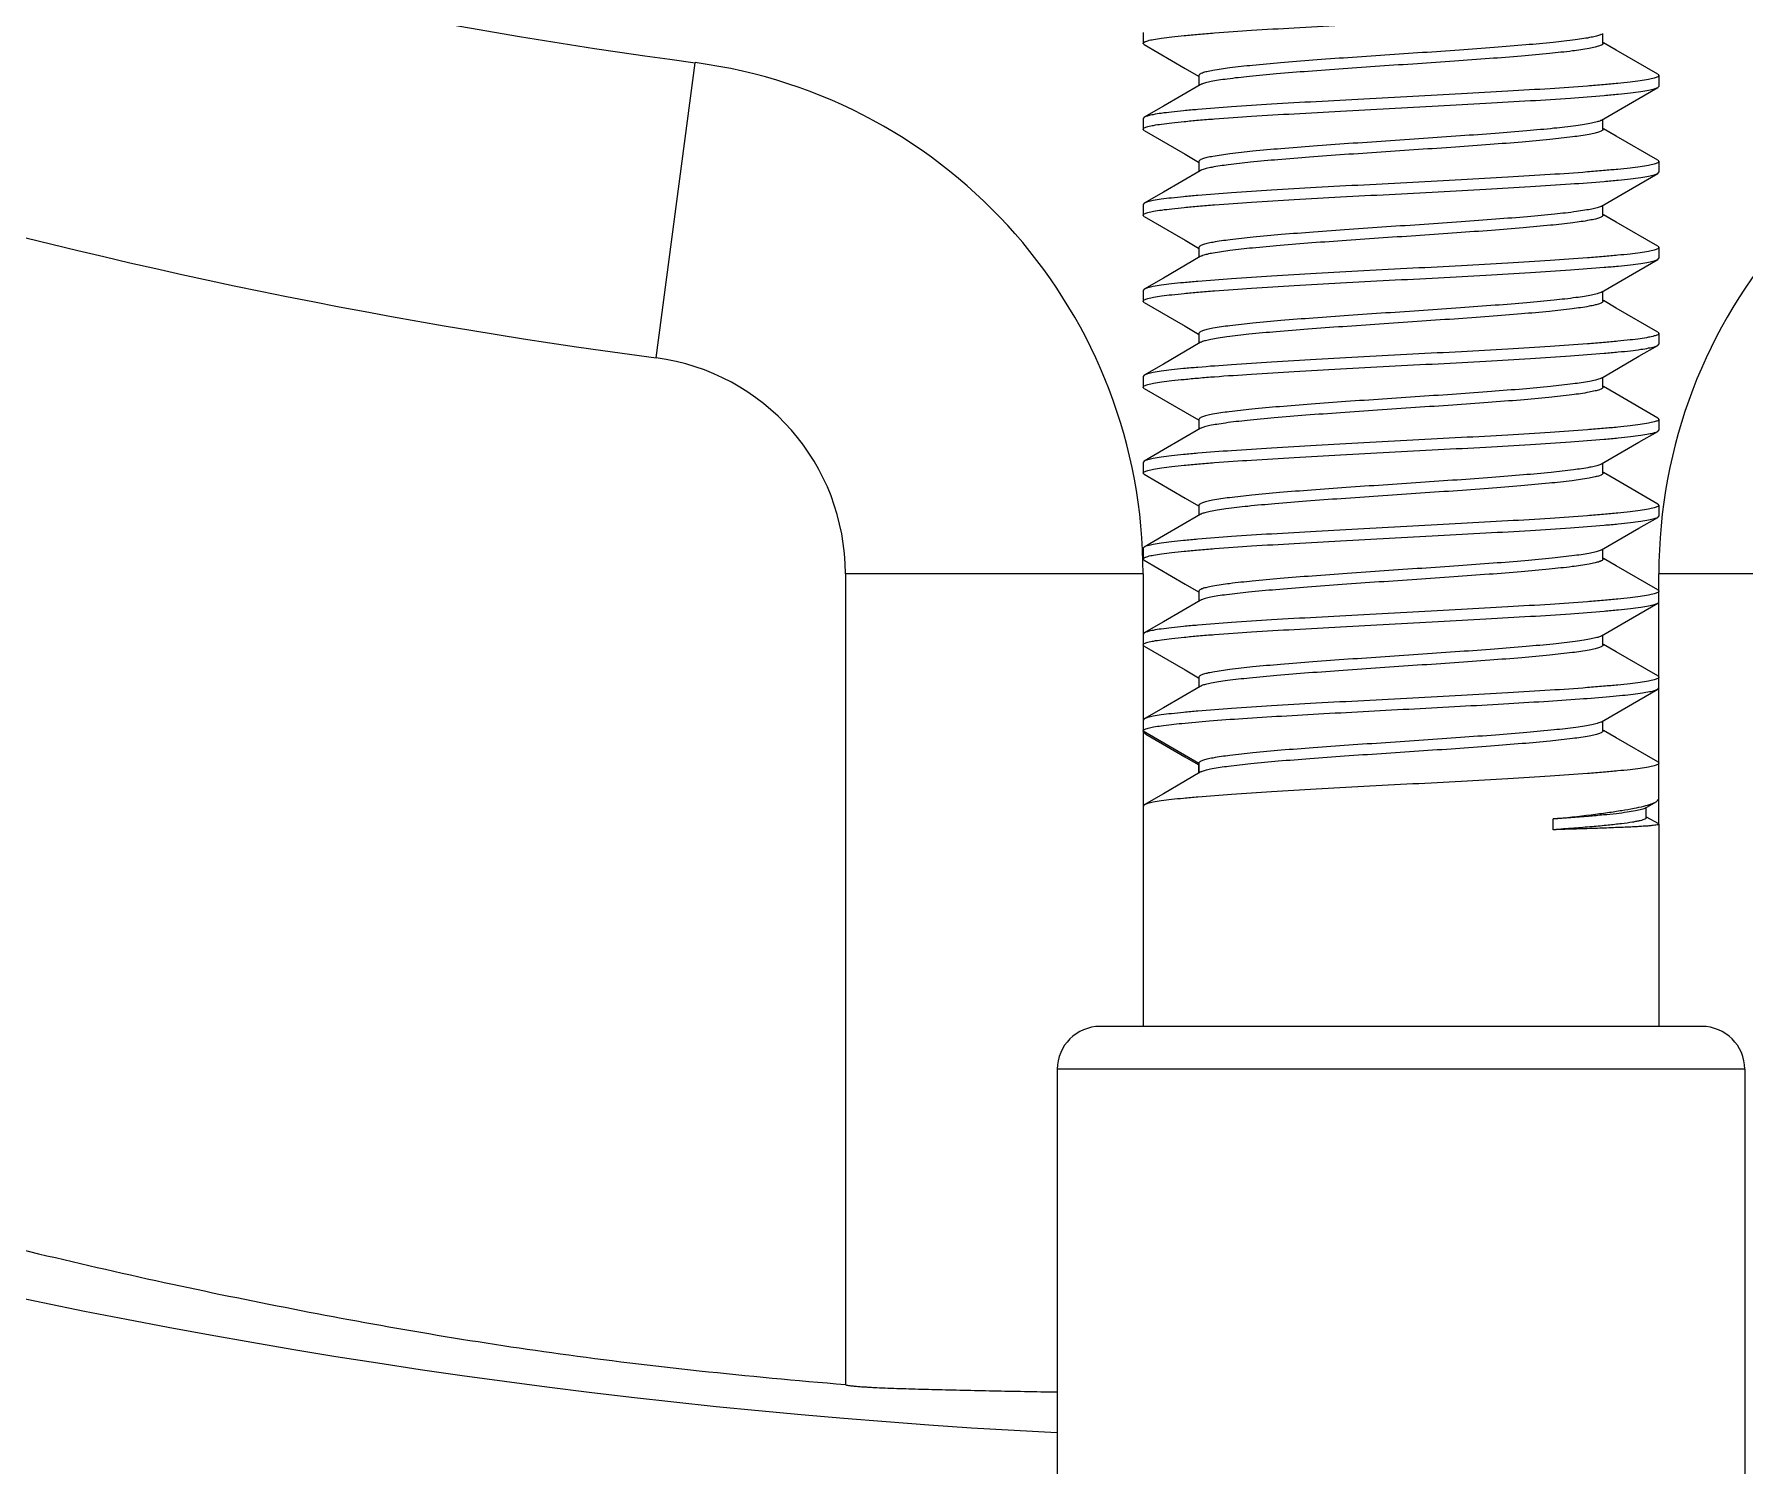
# Model space of a CAD drawing. Header units: millimetres. Extents: x 206 to 1899, y -454 to 296.
# Drawn here: x 633.944 to 635.188, y -392.961 to -391.92 of the extents above; entities that cross this region are included whole.
import ezdxf

# ---------------------------------------------------------------- set-up
doc = ezdxf.new("R2010")
doc.units = ezdxf.units.MM
doc.layers.add('细实线', color=7, linetype='Continuous', lineweight=15)

msp = doc.modelspace()

# ---------------------------------------------------------------- linework, layer by layer
at = {"layer": '细实线', "linetype": 'Continuous', "lineweight": 9}
for p, q in [((634.7508, -391.9189), (634.7508, -391.9267)), ((635.0852, -391.9267), (635.0852, -391.9195)), ((634.7516, -391.9276), (634.7508, -391.9267)), ((634.3966, -392.1554), (634.425, -391.9408)), ((634.7914, -391.9502), (634.7914, -391.9574)), ((635.125, -391.9492), (635.1258, -391.9502)), ((635.1258, -391.9502), (635.1258, -391.958)), ((635.125, -391.9589), (635.1258, -391.958)), ((634.7516, -391.9805), (634.7508, -391.9814)), ((634.7508, -391.9814), (634.7508, -391.9892)), ((634.7516, -391.9901), (634.7508, -391.9892)), ((635.0852, -391.9892), (635.0852, -391.982)), ((634.7914, -392.0127), (634.7914, -392.0199)), ((635.125, -392.0117), (635.1258, -392.0127)), ((635.1258, -392.0127), (635.1258, -392.0205)), ((635.125, -392.0214), (635.1258, -392.0205)), ((634.7516, -392.043), (634.7508, -392.0439)), ((634.7508, -392.0439), (634.7508, -392.0517)), ((634.7516, -392.0526), (634.7508, -392.0517)), ((635.0852, -392.0517), (635.0852, -392.0445)), ((634.7914, -392.0752), (634.7914, -392.0824)), ((635.125, -392.0742), (635.1258, -392.0752)), ((635.1258, -392.0752), (635.1258, -392.083)), ((635.125, -392.0839), (635.1258, -392.083)), ((634.7516, -392.1055), (634.7508, -392.1064)), ((634.7508, -392.1064), (634.7508, -392.1142)), ((634.7516, -392.1151), (634.7508, -392.1142)), ((635.0852, -392.1142), (635.0852, -392.107)), ((634.7914, -392.1377), (634.7914, -392.1449)), ((635.125, -392.1367), (635.1258, -392.1377)), ((635.1258, -392.1377), (635.1258, -392.1455)), ((635.125, -392.1464), (635.1258, -392.1455)), ((634.7516, -392.168), (634.7508, -392.1689)), ((634.7508, -392.1689), (634.7508, -392.1767)), ((634.7516, -392.1776), (634.7508, -392.1767)), ((635.0852, -392.1767), (635.0852, -392.1695)), ((634.7914, -392.2002), (634.7914, -392.2074)), ((635.125, -392.1992), (635.1258, -392.2002)), ((635.1258, -392.2002), (635.1258, -392.208)), ((634.7929, -392.2065), (634.7924, -392.2068)), ((635.125, -392.2089), (635.1258, -392.208)), ((634.7516, -392.2305), (634.7508, -392.2314)), ((634.7508, -392.2314), (634.7508, -392.2392)), ((634.7516, -392.2401), (634.7508, -392.2392)), ((635.0852, -392.2392), (635.0852, -392.232)), ((634.7914, -392.2627), (634.7914, -392.2699)), ((635.125, -392.2617), (635.1258, -392.2627)), ((635.1258, -392.2627), (635.1258, -392.2705)), ((635.125, -392.2714), (635.1258, -392.2705)), ((634.7516, -392.293), (634.7508, -392.2939)), ((634.7508, -392.2939), (634.7508, -392.3017)), ((634.7516, -392.3026), (634.7508, -392.3017)), ((635.0852, -392.3017), (635.0852, -392.2945)), ((634.7508, -392.3125), (634.5343, -392.3125)), ((634.5343, -392.3125), (634.5343, -392.902)), ((634.7508, -392.3125), (634.7508, -392.6416)), ((635.3423, -392.3125), (635.1258, -392.3125)), ((635.1258, -392.4944), (635.1258, -392.3125)), ((634.7914, -392.3252), (634.7914, -392.3324)), ((635.125, -392.3242), (635.1258, -392.3252)), ((635.125, -392.3339), (635.1258, -392.333)), ((634.7516, -392.3555), (634.7508, -392.3564)), ((634.7516, -392.3651), (634.7508, -392.3642)), ((635.0852, -392.3642), (635.0852, -392.357)), ((634.7914, -392.3877), (634.7914, -392.3949)), ((635.125, -392.3867), (635.1258, -392.3877)), ((635.125, -392.3964), (635.1258, -392.3955)), ((634.7516, -392.418), (634.7508, -392.4189)), ((634.7508, -392.4267), (634.7914, -392.4502)), ((634.7527, -392.429), (634.7508, -392.4267)), ((635.0852, -392.4267), (635.0852, -392.4195)), ((634.7914, -392.4502), (634.7911, -392.4508)), ((634.7911, -392.4508), (634.7911, -392.4576)), ((634.7914, -392.4502), (634.7914, -392.4574)), ((635.125, -392.4492), (635.1258, -392.4502)), ((635.1159, -392.4829), (635.1239, -392.4783)), ((635.1239, -392.4783), (635.1258, -392.476)), ((634.7516, -392.4805), (634.7508, -392.4814)), ((635.049, -392.4986), (635.049, -392.4907)), ((635.1167, -392.4898), (635.1167, -392.4824)), ((635.1257, -392.4944), (635.1169, -392.4894)), ((635.1258, -392.4946), (635.1258, -392.6416)), ((635.1571, -392.6416), (634.7196, -392.6416)), ((635.1883, -392.6728), (634.6883, -392.6728)), ((634.6883, -392.6728), (634.6883, -392.9853)), ((635.1883, -392.6728), (635.1883, -392.9853))]:
    msp.add_line(p, q, dxfattribs=at)
for points in [[(634.7516, -391.9276), (634.7814, -391.9449), (634.7911, -391.9506)], [(635.125, -391.9492), (635.0949, -391.9317), (635.0855, -391.9263)], [(634.7924, -391.9568), (634.7656, -391.9724), (634.7516, -391.9805)], [(635.0842, -391.9826), (635.1113, -391.9668), (635.125, -391.9589)], [(634.7516, -391.9901), (634.7814, -392.0074), (634.7911, -392.0131)], [(635.125, -392.0117), (635.0949, -391.9942), (635.0855, -391.9888)], [(634.7924, -392.0193), (634.7656, -392.0349), (634.7516, -392.043)], [(635.0842, -392.0451), (635.1113, -392.0293), (635.125, -392.0214)], [(634.7516, -392.0526), (634.7814, -392.0699), (634.7911, -392.0756)], [(635.125, -392.0742), (635.0949, -392.0567), (635.0855, -392.0513)], [(634.7924, -392.0818), (634.7656, -392.0974), (634.7516, -392.1055)], [(635.0842, -392.1076), (635.1113, -392.0918), (635.125, -392.0839)], [(634.7516, -392.1151), (634.7814, -392.1324), (634.7911, -392.1381)], [(635.125, -392.1367), (635.0949, -392.1192), (635.0855, -392.1138)], [(634.7924, -392.1443), (634.7656, -392.1599), (634.7516, -392.168)], [(635.0842, -392.1701), (635.1113, -392.1543), (635.125, -392.1464)], [(634.7516, -392.1776), (634.7814, -392.1949), (634.7911, -392.2006)], [(635.125, -392.1992), (635.0949, -392.1817), (635.0855, -392.1763)], [(634.7924, -392.2068), (634.7656, -392.2224), (634.7516, -392.2305)], [(635.0842, -392.2326), (635.1113, -392.2168), (635.125, -392.2089)], [(634.7516, -392.2401), (634.7814, -392.2574), (634.7911, -392.2631)], [(635.125, -392.2617), (635.0949, -392.2442), (635.0855, -392.2388)], [(634.7924, -392.2693), (634.7656, -392.2849), (634.7516, -392.293)], [(635.0842, -392.2951), (635.1113, -392.2793), (635.125, -392.2714)], [(634.7516, -392.3026), (634.7814, -392.3199), (634.7911, -392.3256)], [(635.125, -392.3242), (635.0949, -392.3067), (635.0855, -392.3013)], [(634.7924, -392.3318), (634.7656, -392.3474), (634.7516, -392.3555)], [(635.0842, -392.3576), (635.1113, -392.3418), (635.125, -392.3339)], [(634.7516, -392.3651), (634.7814, -392.3824), (634.7911, -392.3881)], [(635.125, -392.3867), (635.0949, -392.3692), (635.0855, -392.3638)], [(634.7924, -392.3943), (634.7656, -392.4099), (634.7516, -392.418)], [(635.0842, -392.4201), (635.1113, -392.4043), (635.125, -392.3964)], [(634.7527, -392.429), (634.765, -392.4361), (634.7811, -392.4455), (634.7908, -392.4512)], [(635.125, -392.4492), (635.0949, -392.4317), (635.0855, -392.4263)], [(634.7924, -392.4568), (634.7656, -392.4724), (634.7516, -392.4805)]]:
    msp.add_lwpolyline(points, dxfattribs=at)
for centre, radius, start, end in [((634.9383, -388.0649), 3.9097, 245.1795, 262.4564), ((634.9383, -388.0649), 4.1262, 245.1795, 262.4564), ((634.3758, -392.3125), 0.375, 0, 82.4564), ((635.5008, -392.3125), 0.375, 97.5436, 180), ((634.8001, -392.0979), 0.0178, 109.5217, 109.8922), ((634.3758, -392.3125), 0.1585, 0, 82.4564), ((634.9383, -388.0649), 4.8785, 243.7689, 267.0595), ((634.9383, -388.0649), 5.0347, 242.6574, 297.3426), ((634.7196, -392.6728), 0.0312, 90, 180), ((635.1571, -392.6728), 0.0312, 0, 90)]:
    msp.add_arc(centre, radius, start, end, dxfattribs=at)
for points, knots in [([(634.7508, -391.9267), (634.7508, -391.9263), (634.7517, -391.9257), (634.7528, -391.9252), (634.7551, -391.9245), (634.7589, -391.9237), (634.7648, -391.9228), (634.7722, -391.9219), (634.7811, -391.921), (634.7914, -391.92), (634.8078, -391.9187), (634.831, -391.9171), (634.8616, -391.9153), (634.8949, -391.9134), (634.9298, -391.9115), (634.965, -391.9097), (634.9993, -391.9078), (635.0313, -391.906), (635.06, -391.9041), (635.0813, -391.9025), (635.0959, -391.9012), (635.1047, -391.9003), (635.1121, -391.8993), (635.1179, -391.8984), (635.122, -391.8975), (635.1243, -391.8968), (635.125, -391.8964)], [0, 0, 0, 0, 0.003386, 0.006477, 0.010615, 0.022103, 0.037852, 0.057761, 0.081659, 0.109346, 0.14057, 0.212495, 0.294853, 0.384678, 0.478725, 0.573599, 0.665875, 0.752216, 0.829508, 0.894972, 0.92252, 0.946272, 0.966026, 0.981615, 0.992942, 1, 1, 1, 1]), ([(635.0834, -391.9205), (635.0825, -391.9209), (635.0802, -391.9216), (635.0762, -391.9224), (635.071, -391.9234), (635.0618, -391.9247), (635.0477, -391.9262), (635.0281, -391.928), (635.0054, -391.9298), (634.9803, -391.9317), (634.9538, -391.9335), (634.9268, -391.9353), (634.9002, -391.9371), (634.8749, -391.9389), (634.8517, -391.9408), (634.8316, -391.9426), (634.8152, -391.9443), (634.8041, -391.9459), (634.7975, -391.9472), (634.7946, -391.948), (634.7929, -391.9487), (634.792, -391.9492), (634.7914, -391.9498), (634.7914, -391.9502)], [0, 0, 0, 0, 0.009983, 0.024017, 0.042047, 0.063952, 0.118662, 0.186333, 0.264661, 0.350955, 0.442243, 0.535377, 0.627145, 0.714382, 0.794081, 0.863503, 0.920281, 0.962517, 0.977758, 0.988951, 0.993044, 0.996175, 1, 1, 1, 1]), ([(635.0852, -391.9267), (635.0852, -391.9271), (635.0846, -391.9277), (635.0837, -391.9282), (635.082, -391.9288), (635.0791, -391.9296), (635.0726, -391.931), (635.0615, -391.9325), (635.0451, -391.9343), (635.025, -391.9361), (635.002, -391.9379), (634.9767, -391.9397), (634.9501, -391.9415), (634.9231, -391.9434), (634.8967, -391.9452), (634.8716, -391.947), (634.8489, -391.9488), (634.8293, -391.9506), (634.8152, -391.9522), (634.8059, -391.9535), (634.8006, -391.9544), (634.7966, -391.9553), (634.7943, -391.956), (634.7934, -391.9563)], [0, 0, 0, 0, 0.003818, 0.006942, 0.011026, 0.02219, 0.037392, 0.079521, 0.136161, 0.205426, 0.28496, 0.372037, 0.463666, 0.556698, 0.647932, 0.734233, 0.812637, 0.880458, 0.935393, 0.957441, 0.975627, 0.989834, 1, 1, 1, 1]), ([(635.0842, -391.9201), (635.0841, -391.9201), (635.0839, -391.9203), (635.0836, -391.9204), (635.0834, -391.9205)], [0, 0, 0, 0, 0.227478, 1, 1, 1, 1]), ([(635.1258, -391.9502), (635.1258, -391.9506), (635.125, -391.9512), (635.1238, -391.9516), (635.1215, -391.9523), (635.1177, -391.9531), (635.1118, -391.9541), (635.1044, -391.955), (635.0955, -391.9559), (635.0852, -391.9568), (635.0688, -391.9582), (635.0456, -391.9598), (635.015, -391.9616), (634.9817, -391.9635), (634.9468, -391.9653), (634.9116, -391.9672), (634.8773, -391.9691), (634.8453, -391.9709), (634.8166, -391.9728), (634.7953, -391.9744), (634.7807, -391.9757), (634.7719, -391.9766), (634.7645, -391.9775), (634.7587, -391.9784), (634.7546, -391.9794), (634.7524, -391.98), (634.7516, -391.9805)], [0, 0, 0, 0, 0.003386, 0.006477, 0.010615, 0.022105, 0.037855, 0.057765, 0.081665, 0.109352, 0.140578, 0.212504, 0.294863, 0.384691, 0.47874, 0.573613, 0.665886, 0.752225, 0.829516, 0.894979, 0.922525, 0.946276, 0.966029, 0.981617, 0.992942, 1, 1, 1, 1]), ([(634.7934, -391.9563), (634.7933, -391.9564), (634.7929, -391.9565), (634.7926, -391.9567), (634.7924, -391.9568)], [0, 0, 0, 0, 0.275075, 1, 1, 1, 1]), ([(634.7508, -391.9892), (634.7508, -391.9888), (634.7517, -391.9882), (634.7528, -391.9877), (634.7551, -391.987), (634.7589, -391.9862), (634.7648, -391.9853), (634.7722, -391.9844), (634.7811, -391.9835), (634.7914, -391.9825), (634.8078, -391.9812), (634.831, -391.9796), (634.8616, -391.9778), (634.8949, -391.9759), (634.9298, -391.974), (634.965, -391.9722), (634.9993, -391.9703), (635.0313, -391.9685), (635.06, -391.9666), (635.0813, -391.965), (635.0959, -391.9637), (635.1047, -391.9628), (635.1121, -391.9618), (635.1179, -391.9609), (635.122, -391.96), (635.1243, -391.9593), (635.125, -391.9589)], [0, 0, 0, 0, 0.003386, 0.006477, 0.010615, 0.022104, 0.037852, 0.057759, 0.081656, 0.10934, 0.140563, 0.212487, 0.29485, 0.384681, 0.478728, 0.573601, 0.66588, 0.752226, 0.829521, 0.894981, 0.922526, 0.946275, 0.966028, 0.981616, 0.992942, 1, 1, 1, 1]), ([(635.0835, -391.9829), (635.0827, -391.9833), (635.0805, -391.984), (635.0765, -391.9849), (635.0714, -391.9858), (635.0623, -391.9871), (635.0483, -391.9887), (635.0287, -391.9905), (635.006, -391.9923), (634.981, -391.9941), (634.9545, -391.9959), (634.9274, -391.9978), (634.9006, -391.9996), (634.8752, -392.0014), (634.852, -392.0032), (634.8318, -392.005), (634.8153, -392.0068), (634.8042, -392.0084), (634.7975, -392.0097), (634.7946, -392.0105), (634.7929, -392.0112), (634.792, -392.0117), (634.7914, -392.0123), (634.7914, -392.0127)], [0, 0, 0, 0, 0.009677, 0.023417, 0.041183, 0.062849, 0.117177, 0.184595, 0.262794, 0.349075, 0.440453, 0.533761, 0.625763, 0.713268, 0.793247, 0.862937, 0.919948, 0.962365, 0.977669, 0.988913, 0.993022, 0.996164, 1, 1, 1, 1]), ([(635.0852, -391.9892), (635.0852, -391.9896), (635.0846, -391.9902), (635.0837, -391.9907), (635.082, -391.9913), (635.0792, -391.9921), (635.0727, -391.9935), (635.0617, -391.995), (635.0454, -391.9968), (635.0254, -391.9986), (635.0025, -392.0004), (634.9774, -392.0022), (634.9509, -392.004), (634.924, -392.0058), (634.8976, -392.0076), (634.8726, -392.0094), (634.8499, -392.0112), (634.8301, -392.013), (634.8141, -392.0148), (634.8033, -392.0163), (634.797, -392.0177), (634.7946, -392.0184), (634.7936, -392.0187)], [0, 0, 0, 0, 0.003802, 0.00691, 0.010971, 0.022067, 0.037175, 0.079049, 0.135361, 0.204249, 0.283387, 0.370083, 0.461382, 0.554169, 0.645275, 0.731592, 0.810175, 0.878354, 0.93383, 0.974773, 0.989392, 1, 1, 1, 1]), ([(635.0842, -391.9826), (635.0842, -391.9826), (635.0839, -391.9827), (635.0837, -391.9828), (635.0835, -391.9829)], [0, 0, 0, 0, 0.231261, 1, 1, 1, 1]), ([(635.1258, -392.0127), (635.1258, -392.0131), (635.125, -392.0137), (635.1238, -392.0141), (635.1215, -392.0148), (635.1177, -392.0156), (635.1118, -392.0166), (635.1044, -392.0175), (635.0955, -392.0184), (635.0852, -392.0193), (635.0688, -392.0207), (635.0456, -392.0223), (635.015, -392.0241), (634.9817, -392.026), (634.9468, -392.0278), (634.9116, -392.0297), (634.8773, -392.0316), (634.8453, -392.0334), (634.8166, -392.0353), (634.7953, -392.0369), (634.7807, -392.0382), (634.7719, -392.0391), (634.7645, -392.04), (634.7587, -392.0409), (634.7546, -392.0419), (634.7524, -392.0425), (634.7516, -392.043)], [0, 0, 0, 0, 0.003386, 0.006477, 0.010615, 0.022104, 0.037853, 0.057761, 0.081659, 0.109343, 0.140566, 0.212491, 0.294856, 0.384688, 0.478738, 0.57361, 0.665886, 0.752231, 0.829524, 0.894985, 0.922529, 0.946277, 0.966029, 0.981616, 0.992942, 1, 1, 1, 1]), ([(634.7936, -392.0187), (634.7935, -392.0188), (634.7931, -392.0189), (634.7927, -392.0191), (634.7924, -392.0193)], [0, 0, 0, 0, 0.280294, 1, 1, 1, 1]), ([(634.7508, -392.0517), (634.7508, -392.0513), (634.7517, -392.0507), (634.7528, -392.0502), (634.7551, -392.0495), (634.7589, -392.0487), (634.7648, -392.0478), (634.7722, -392.0469), (634.7811, -392.046), (634.7915, -392.045), (634.8078, -392.0437), (634.831, -392.0421), (634.8616, -392.0403), (634.8949, -392.0384), (634.9298, -392.0365), (634.965, -392.0347), (634.9993, -392.0328), (635.0313, -392.031), (635.06, -392.0291), (635.0813, -392.0275), (635.0959, -392.0262), (635.1047, -392.0253), (635.1121, -392.0243), (635.1179, -392.0234), (635.122, -392.0225), (635.1243, -392.0218), (635.125, -392.0214)], [0, 0, 0, 0, 0.003387, 0.006477, 0.010616, 0.022106, 0.037856, 0.057766, 0.081667, 0.109354, 0.14058, 0.212506, 0.29487, 0.384701, 0.478751, 0.573623, 0.665893, 0.752232, 0.829523, 0.894985, 0.92253, 0.946279, 0.966031, 0.981618, 0.992942, 1, 1, 1, 1]), ([(635.0837, -392.0453), (635.0828, -392.0457), (635.0807, -392.0464), (635.0768, -392.0473), (635.0717, -392.0482), (635.0627, -392.0496), (635.0488, -392.0511), (635.0293, -392.0529), (635.0066, -392.0547), (634.9815, -392.0566), (634.955, -392.0584), (634.9278, -392.0602), (634.901, -392.0621), (634.8755, -392.0639), (634.8523, -392.0657), (634.832, -392.0675), (634.8154, -392.0693), (634.8042, -392.0709), (634.7975, -392.0722), (634.7946, -392.073), (634.7929, -392.0737), (634.792, -392.0742), (634.7914, -392.0748), (634.7914, -392.0752)], [0, 0, 0, 0, 0.009433, 0.022938, 0.04049, 0.061966, 0.115986, 0.183198, 0.261292, 0.347563, 0.439014, 0.532461, 0.62465, 0.712371, 0.792575, 0.862481, 0.91968, 0.962243, 0.977598, 0.988882, 0.993005, 0.996155, 1, 1, 1, 1]), ([(635.0852, -392.0517), (635.0852, -392.0521), (635.0846, -392.0527), (635.0837, -392.0531), (635.0821, -392.0538), (635.0793, -392.0546), (635.0728, -392.0559), (635.0619, -392.0575), (635.0458, -392.0592), (635.0261, -392.061), (635.0034, -392.0628), (634.9785, -392.0646), (634.9522, -392.0664), (634.9255, -392.0682), (634.8992, -392.07), (634.8742, -392.0718), (634.8514, -392.0736), (634.8315, -392.0754), (634.8153, -392.0771), (634.8043, -392.0787), (634.7977, -392.08), (634.7951, -392.0807), (634.7941, -392.0811)], [0, 0, 0, 0, 0.003778, 0.006856, 0.01088, 0.02187, 0.036826, 0.07829, 0.134072, 0.202349, 0.280845, 0.366922, 0.457684, 0.55007, 0.640964, 0.7273, 0.806171, 0.874929, 0.93128, 0.973382, 0.98867, 1, 1, 1, 1]), ([(635.1258, -392.0752), (635.1258, -392.0756), (635.125, -392.0762), (635.1238, -392.0766), (635.1215, -392.0773), (635.1177, -392.0781), (635.1118, -392.0791), (635.1044, -392.08), (635.0955, -392.0809), (635.0852, -392.0818), (635.0688, -392.0832), (635.0456, -392.0848), (635.015, -392.0866), (634.9817, -392.0885), (634.9468, -392.0903), (634.9116, -392.0922), (634.8773, -392.0941), (634.8453, -392.0959), (634.8166, -392.0978), (634.7953, -392.0994), (634.7807, -392.1007), (634.7719, -392.1016), (634.7645, -392.1025), (634.7587, -392.1034), (634.7546, -392.1044), (634.7524, -392.105), (634.7516, -392.1055)], [0, 0, 0, 0, 0.003386, 0.006477, 0.010615, 0.022103, 0.03785, 0.057758, 0.081655, 0.10934, 0.140564, 0.212487, 0.294847, 0.38467, 0.478715, 0.573589, 0.665867, 0.752213, 0.829506, 0.894971, 0.922518, 0.946271, 0.966025, 0.981615, 0.992941, 1, 1, 1, 1]), ([(634.794, -392.0811), (634.7938, -392.0812), (634.7933, -392.0814), (634.7928, -392.0816), (634.7924, -392.0818)], [0, 0, 0, 0, 0.286671, 1, 1, 1, 1]), ([(634.7508, -392.1142), (634.7508, -392.1138), (634.7517, -392.1132), (634.7528, -392.1127), (634.7551, -392.112), (634.7589, -392.1112), (634.7648, -392.1103), (634.7722, -392.1094), (634.7811, -392.1085), (634.7914, -392.1075), (634.8078, -392.1062), (634.831, -392.1046), (634.8616, -392.1028), (634.8949, -392.1009), (634.9298, -392.099), (634.965, -392.0972), (634.9993, -392.0953), (635.0313, -392.0935), (635.06, -392.0916), (635.0813, -392.09), (635.0959, -392.0887), (635.1047, -392.0878), (635.1121, -392.0868), (635.1179, -392.0859), (635.122, -392.085), (635.1243, -392.0843), (635.125, -392.0839)], [0, 0, 0, 0, 0.003386, 0.006477, 0.010615, 0.022103, 0.037851, 0.057759, 0.081656, 0.109342, 0.140566, 0.212491, 0.294849, 0.384672, 0.478718, 0.573592, 0.665869, 0.752213, 0.829505, 0.89497, 0.922518, 0.946271, 0.966025, 0.981615, 0.992941, 1, 1, 1, 1]), ([(635.0836, -392.1079), (635.0827, -392.1083), (635.0805, -392.109), (635.0765, -392.1099), (635.0714, -392.1108), (635.0623, -392.1121), (635.0483, -392.1137), (635.0288, -392.1155), (635.0061, -392.1173), (634.981, -392.1191), (634.9545, -392.1209), (634.9274, -392.1228), (634.9007, -392.1246), (634.8753, -392.1264), (634.852, -392.1282), (634.8318, -392.13), (634.8153, -392.1318), (634.8042, -392.1334), (634.7975, -392.1347), (634.7946, -392.1355), (634.7929, -392.1362), (634.792, -392.1367), (634.7914, -392.1373), (634.7914, -392.1377)], [0, 0, 0, 0, 0.009667, 0.023393, 0.041147, 0.062805, 0.117116, 0.184522, 0.262714, 0.348994, 0.440377, 0.533692, 0.625703, 0.71322, 0.79321, 0.862913, 0.919936, 0.962361, 0.977665, 0.988912, 0.993023, 0.996165, 1, 1, 1, 1]), ([(635.0852, -392.1142), (635.0852, -392.1146), (635.0846, -392.1152), (635.0837, -392.1157), (635.082, -392.1163), (635.0791, -392.1171), (635.0725, -392.1185), (635.0614, -392.12), (635.045, -392.1218), (635.0249, -392.1236), (635.0018, -392.1254), (634.9765, -392.1272), (634.9499, -392.1291), (634.9229, -392.1309), (634.8964, -392.1327), (634.8714, -392.1345), (634.8487, -392.1363), (634.829, -392.1381), (634.815, -392.1397), (634.8057, -392.141), (634.8005, -392.1419), (634.7965, -392.1428), (634.7942, -392.1435), (634.7933, -392.1439)], [0, 0, 0, 0, 0.003822, 0.006948, 0.011039, 0.022226, 0.037448, 0.079648, 0.13638, 0.205749, 0.285389, 0.372569, 0.464289, 0.557388, 0.648657, 0.734953, 0.813305, 0.881028, 0.935817, 0.957772, 0.975858, 0.989948, 1, 1, 1, 1]), ([(635.0842, -392.1076), (635.0842, -392.1076), (635.0839, -392.1077), (635.0837, -392.1078), (635.0836, -392.1079)], [0, 0, 0, 0, 0.231372, 1, 1, 1, 1]), ([(635.1258, -392.1377), (635.1258, -392.1381), (635.125, -392.1387), (635.1238, -392.1391), (635.1215, -392.1398), (635.1177, -392.1406), (635.1118, -392.1416), (635.1044, -392.1425), (635.0955, -392.1434), (635.0852, -392.1443), (635.0688, -392.1457), (635.0456, -392.1473), (635.015, -392.1491), (634.9817, -392.151), (634.9468, -392.1528), (634.9116, -392.1547), (634.8773, -392.1566), (634.8453, -392.1584), (634.8166, -392.1603), (634.7953, -392.1619), (634.7807, -392.1632), (634.7719, -392.1641), (634.7645, -392.165), (634.7587, -392.1659), (634.7546, -392.1669), (634.7524, -392.1675), (634.7516, -392.168)], [0, 0, 0, 0, 0.003387, 0.006477, 0.010616, 0.022106, 0.037856, 0.057766, 0.081667, 0.109355, 0.140581, 0.212507, 0.294868, 0.384698, 0.478747, 0.57362, 0.665891, 0.752229, 0.82952, 0.894982, 0.922528, 0.946278, 0.96603, 0.981617, 0.992942, 1, 1, 1, 1]), ([(634.7508, -392.1767), (634.7508, -392.1763), (634.7517, -392.1757), (634.7528, -392.1752), (634.7551, -392.1745), (634.7589, -392.1737), (634.7648, -392.1728), (634.7722, -392.1719), (634.7811, -392.171), (634.7914, -392.17), (634.8078, -392.1687), (634.831, -392.1671), (634.8616, -392.1653), (634.8949, -392.1634), (634.9298, -392.1615), (634.965, -392.1597), (634.9993, -392.1578), (635.0313, -392.156), (635.06, -392.1541), (635.0813, -392.1525), (635.0959, -392.1512), (635.1047, -392.1503), (635.1121, -392.1493), (635.1179, -392.1484), (635.122, -392.1475), (635.1243, -392.1468), (635.125, -392.1464)], [0, 0, 0, 0, 0.003386, 0.006477, 0.010615, 0.022104, 0.037852, 0.057759, 0.081656, 0.10934, 0.140563, 0.212487, 0.294851, 0.384681, 0.478729, 0.573602, 0.66588, 0.752227, 0.829521, 0.894982, 0.922527, 0.946276, 0.966028, 0.981616, 0.992942, 1, 1, 1, 1]), ([(634.7933, -392.1439), (634.7932, -392.1439), (634.7929, -392.144), (634.7926, -392.1442), (634.7924, -392.1443)], [0, 0, 0, 0, 0.273722, 1, 1, 1, 1]), ([(635.0828, -392.1707), (635.0818, -392.1711), (635.0793, -392.1718), (635.0729, -392.1731), (635.062, -392.1746), (635.0458, -392.1764), (635.026, -392.1782), (635.0033, -392.18), (634.9783, -392.1818), (634.9519, -392.1836), (634.9251, -392.1854), (634.8987, -392.1872), (634.8737, -392.189), (634.8509, -392.1908), (634.831, -392.1926), (634.8148, -392.1944), (634.8039, -392.1959), (634.7974, -392.1973), (634.7945, -392.198), (634.7929, -392.1987), (634.792, -392.1992), (634.7914, -392.1998), (634.7914, -392.2002)], [0, 0, 0, 0, 0.010947, 0.025879, 0.067366, 0.123254, 0.191705, 0.270423, 0.356749, 0.447755, 0.540354, 0.631401, 0.717806, 0.796642, 0.865243, 0.921307, 0.96299, 0.978024, 0.989073, 0.993117, 0.996209, 1, 1, 1, 1]), ([(635.0852, -392.1767), (635.0852, -392.1771), (635.0846, -392.1777), (635.0837, -392.1782), (635.082, -392.1789), (635.0791, -392.1796), (635.0724, -392.181), (635.0612, -392.1826), (635.0446, -392.1844), (635.0243, -392.1862), (635.001, -392.188), (634.9755, -392.1898), (634.9487, -392.1916), (634.9215, -392.1935), (634.8949, -392.1953), (634.8699, -392.1971), (634.8472, -392.1989), (634.8277, -392.2008), (634.8138, -392.2023), (634.8048, -392.2037), (634.7997, -392.2046), (634.7959, -392.2055), (634.7937, -392.2061), (634.7929, -392.2065)], [0, 0, 0, 0, 0.003847, 0.007, 0.011126, 0.02242, 0.037789, 0.080389, 0.137638, 0.2076, 0.287863, 0.375641, 0.467878, 0.561362, 0.652831, 0.7391, 0.817166, 0.884324, 0.938264, 0.95969, 0.977187, 0.99063, 1, 1, 1, 1]), ([(635.0842, -392.1701), (635.0841, -392.1701), (635.0836, -392.1704), (635.0832, -392.1706), (635.0828, -392.1707)], [0, 0, 0, 0, 0.216425, 1, 1, 1, 1]), ([(635.1258, -392.2002), (635.1258, -392.2006), (635.125, -392.2012), (635.1238, -392.2016), (635.1215, -392.2023), (635.1177, -392.2031), (635.1118, -392.2041), (635.1044, -392.205), (635.0955, -392.2059), (635.0852, -392.2068), (635.0688, -392.2082), (635.0456, -392.2098), (635.015, -392.2116), (634.9817, -392.2135), (634.9468, -392.2153), (634.9116, -392.2172), (634.8773, -392.2191), (634.8453, -392.2209), (634.8166, -392.2228), (634.7953, -392.2244), (634.7807, -392.2257), (634.7719, -392.2266), (634.7645, -392.2275), (634.7587, -392.2284), (634.7546, -392.2294), (634.7524, -392.23), (634.7516, -392.2305)], [0, 0, 0, 0, 0.003386, 0.006477, 0.010615, 0.022104, 0.037853, 0.057761, 0.081658, 0.109343, 0.140566, 0.212491, 0.294855, 0.384687, 0.478737, 0.573609, 0.665885, 0.752231, 0.829524, 0.894984, 0.922529, 0.946277, 0.966029, 0.981616, 0.992942, 1, 1, 1, 1]), ([(634.7508, -392.2392), (634.7508, -392.2388), (634.7517, -392.2382), (634.7528, -392.2377), (634.7551, -392.237), (634.7589, -392.2362), (634.7648, -392.2353), (634.7722, -392.2344), (634.7811, -392.2335), (634.7915, -392.2325), (634.8078, -392.2312), (634.831, -392.2296), (634.8616, -392.2278), (634.8949, -392.2259), (634.9298, -392.224), (634.965, -392.2222), (634.9993, -392.2203), (635.0313, -392.2185), (635.06, -392.2166), (635.0813, -392.215), (635.0959, -392.2137), (635.1047, -392.2128), (635.1121, -392.2118), (635.1179, -392.2109), (635.122, -392.21), (635.1243, -392.2093), (635.125, -392.2089)], [0, 0, 0, 0, 0.003387, 0.006477, 0.010616, 0.022106, 0.037856, 0.057766, 0.081667, 0.109355, 0.140581, 0.212507, 0.294868, 0.384698, 0.478747, 0.57362, 0.66589, 0.752229, 0.82952, 0.894982, 0.922528, 0.946278, 0.96603, 0.981617, 0.992942, 1, 1, 1, 1]), ([(635.0829, -392.2332), (635.0819, -392.2336), (635.0795, -392.2342), (635.0731, -392.2356), (635.0623, -392.2371), (635.0462, -392.2389), (635.0264, -392.2407), (635.0037, -392.2425), (634.9787, -392.2443), (634.9523, -392.2461), (634.9254, -392.2479), (634.899, -392.2497), (634.8739, -392.2515), (634.851, -392.2533), (634.8311, -392.2551), (634.8149, -392.2569), (634.8039, -392.2584), (634.7974, -392.2598), (634.7946, -392.2605), (634.7929, -392.2612), (634.792, -392.2617), (634.7914, -392.2623), (634.7914, -392.2627)], [0, 0, 0, 0, 0.010763, 0.025526, 0.066719, 0.122383, 0.190687, 0.269332, 0.355652, 0.446713, 0.539413, 0.630596, 0.717159, 0.796158, 0.864915, 0.921113, 0.9629, 0.977975, 0.989049, 0.993102, 0.996204, 1, 1, 1, 1]), ([(635.0852, -392.2392), (635.0852, -392.2396), (635.0846, -392.2402), (635.0837, -392.2407), (635.082, -392.2414), (635.0791, -392.2421), (635.0724, -392.2435), (635.0613, -392.245), (635.0447, -392.2468), (635.0245, -392.2486), (635.0013, -392.2505), (634.9758, -392.2523), (634.9491, -392.2541), (634.922, -392.2559), (634.8954, -392.2578), (634.8704, -392.2596), (634.8477, -392.2614), (634.8282, -392.2632), (634.8142, -392.2648), (634.8051, -392.2661), (634.8, -392.267), (634.7961, -392.2679), (634.7939, -392.2686), (634.793, -392.269)], [0, 0, 0, 0, 0.003839, 0.006984, 0.011097, 0.022354, 0.037675, 0.080139, 0.137211, 0.20697, 0.287022, 0.374597, 0.466659, 0.560012, 0.651413, 0.737691, 0.815856, 0.883208, 0.937437, 0.959041, 0.976738, 0.990401, 1, 1, 1, 1]), ([(635.0842, -392.2326), (635.0841, -392.2326), (635.0837, -392.2328), (635.0832, -392.233), (635.0829, -392.2332)], [0, 0, 0, 0, 0.218479, 1, 1, 1, 1]), ([(635.1258, -392.2627), (635.1258, -392.2631), (635.125, -392.2637), (635.1238, -392.2641), (635.1215, -392.2648), (635.1177, -392.2656), (635.1118, -392.2666), (635.1044, -392.2675), (635.0955, -392.2684), (635.0852, -392.2693), (635.0688, -392.2707), (635.0456, -392.2723), (635.015, -392.2741), (634.9817, -392.276), (634.9468, -392.2778), (634.9116, -392.2797), (634.8773, -392.2816), (634.8453, -392.2834), (634.8166, -392.2853), (634.7953, -392.2869), (634.7807, -392.2882), (634.7719, -392.2891), (634.7645, -392.29), (634.7587, -392.2909), (634.7546, -392.2919), (634.7524, -392.2925), (634.7516, -392.293)], [0, 0, 0, 0, 0.003386, 0.006477, 0.010615, 0.022103, 0.037851, 0.057759, 0.081656, 0.109342, 0.140566, 0.212491, 0.294849, 0.384672, 0.478718, 0.573592, 0.665869, 0.752213, 0.829505, 0.89497, 0.922518, 0.946271, 0.966025, 0.981615, 0.992941, 1, 1, 1, 1]), ([(634.7508, -392.3017), (634.7508, -392.3013), (634.7517, -392.3007), (634.7528, -392.3002), (634.7551, -392.2995), (634.7589, -392.2987), (634.7648, -392.2978), (634.7722, -392.2969), (634.7811, -392.296), (634.7914, -392.295), (634.8078, -392.2937), (634.831, -392.2921), (634.8616, -392.2903), (634.8949, -392.2884), (634.9298, -392.2865), (634.965, -392.2847), (634.9993, -392.2828), (635.0313, -392.281), (635.06, -392.2791), (635.0813, -392.2775), (635.0959, -392.2762), (635.1047, -392.2753), (635.1121, -392.2743), (635.1179, -392.2734), (635.122, -392.2725), (635.1243, -392.2718), (635.125, -392.2714)], [0, 0, 0, 0, 0.003386, 0.006477, 0.010615, 0.022103, 0.03785, 0.057758, 0.081655, 0.10934, 0.140564, 0.212487, 0.294847, 0.38467, 0.478715, 0.573589, 0.665867, 0.752213, 0.829506, 0.894971, 0.922519, 0.946271, 0.966025, 0.981615, 0.992941, 1, 1, 1, 1]), ([(634.793, -392.269), (634.793, -392.269), (634.7928, -392.2691), (634.7925, -392.2692), (634.7924, -392.2693)], [0, 0, 0, 0, 0.267959, 1, 1, 1, 1]), ([(635.0832, -392.2956), (635.0823, -392.2959), (635.0799, -392.2966), (635.0758, -392.2975), (635.0705, -392.2984), (635.0613, -392.2997), (635.0471, -392.3013), (635.0274, -392.3031), (635.0047, -392.3049), (634.9797, -392.3067), (634.9532, -392.3085), (634.9263, -392.3103), (634.8997, -392.3122), (634.8745, -392.314), (634.8515, -392.3158), (634.8314, -392.3176), (634.8151, -392.3194), (634.804, -392.3209), (634.7975, -392.3222), (634.7946, -392.323), (634.7929, -392.3237), (634.792, -392.3242), (634.7914, -392.3248), (634.7914, -392.3252)], [0, 0, 0, 0, 0.010287, 0.024608, 0.042898, 0.065038, 0.120122, 0.188042, 0.266495, 0.3528, 0.443999, 0.536963, 0.628501, 0.715473, 0.794898, 0.864059, 0.920609, 0.962667, 0.977844, 0.988989, 0.993067, 0.996187, 1, 1, 1, 1]), ([(635.0852, -392.3017), (635.0852, -392.3021), (635.0846, -392.3027), (635.0837, -392.3032), (635.082, -392.3039), (635.0791, -392.3046), (635.0725, -392.306), (635.0614, -392.3075), (635.0449, -392.3093), (635.0248, -392.3111), (635.0016, -392.3129), (634.9763, -392.3148), (634.9496, -392.3166), (634.9226, -392.3184), (634.8961, -392.3202), (634.871, -392.322), (634.8483, -392.3239), (634.8287, -392.3257), (634.8147, -392.3272), (634.8055, -392.3285), (634.8003, -392.3294), (634.7963, -392.3303), (634.7941, -392.331), (634.7932, -392.3314)], [0, 0, 0, 0, 0.003828, 0.006963, 0.011061, 0.022271, 0.037532, 0.079827, 0.13668, 0.206189, 0.285979, 0.373303, 0.465146, 0.558337, 0.649654, 0.735944, 0.81423, 0.88182, 0.936406, 0.958233, 0.976177, 0.990116, 1, 1, 1, 1]), ([(635.0842, -392.2951), (635.0841, -392.2951), (635.0838, -392.2953), (635.0835, -392.2954), (635.0832, -392.2956)], [0, 0, 0, 0, 0.223873, 1, 1, 1, 1]), ([(635.1258, -392.3252), (635.1258, -392.3256), (635.125, -392.3262), (635.1238, -392.3266), (635.1215, -392.3273), (635.1177, -392.3281), (635.1118, -392.3291), (635.1044, -392.33), (635.0955, -392.3309), (635.0852, -392.3318), (635.0688, -392.3332), (635.0456, -392.3348), (635.015, -392.3366), (634.9817, -392.3385), (634.9468, -392.3403), (634.9116, -392.3422), (634.8773, -392.3441), (634.8453, -392.3459), (634.8166, -392.3478), (634.7953, -392.3494), (634.7807, -392.3507), (634.7719, -392.3516), (634.7645, -392.3525), (634.7587, -392.3534), (634.7546, -392.3544), (634.7524, -392.355), (634.7516, -392.3555)], [0, 0, 0, 0, 0.003386, 0.006477, 0.010616, 0.022105, 0.037856, 0.057766, 0.081667, 0.109354, 0.14058, 0.212506, 0.29487, 0.384701, 0.478751, 0.573623, 0.665893, 0.752232, 0.829523, 0.894985, 0.92253, 0.946279, 0.966031, 0.981617, 0.992942, 1, 1, 1, 1]), ([(634.7508, -392.3642), (634.7508, -392.3638), (634.7517, -392.3632), (634.7528, -392.3627), (634.7551, -392.362), (634.7589, -392.3612), (634.7648, -392.3603), (634.7722, -392.3594), (634.7811, -392.3585), (634.7914, -392.3575), (634.8078, -392.3562), (634.831, -392.3546), (634.8616, -392.3528), (634.8949, -392.3509), (634.9298, -392.349), (634.965, -392.3472), (634.9993, -392.3453), (635.0313, -392.3435), (635.06, -392.3416), (635.0813, -392.34), (635.0959, -392.3387), (635.1047, -392.3378), (635.1121, -392.3368), (635.1179, -392.3359), (635.122, -392.335), (635.1243, -392.3343), (635.125, -392.3339)], [0, 0, 0, 0, 0.003386, 0.006477, 0.010615, 0.022104, 0.037853, 0.057761, 0.081659, 0.109343, 0.140566, 0.212492, 0.294856, 0.384688, 0.478738, 0.57361, 0.665886, 0.752231, 0.829524, 0.894985, 0.922529, 0.946277, 0.966029, 0.981616, 0.992942, 1, 1, 1, 1]), ([(634.7932, -392.3314), (634.7931, -392.3314), (634.7928, -392.3316), (634.7926, -392.3317), (634.7924, -392.3318)], [0, 0, 0, 0, 0.271594, 1, 1, 1, 1]), ([(635.0834, -392.358), (635.0825, -392.3584), (635.0803, -392.359), (635.0763, -392.3599), (635.0711, -392.3608), (635.0619, -392.3622), (635.0478, -392.3637), (635.0282, -392.3655), (635.0055, -392.3673), (634.9805, -392.3691), (634.954, -392.371), (634.9269, -392.3728), (634.9003, -392.3746), (634.8749, -392.3764), (634.8518, -392.3783), (634.8317, -392.38), (634.8152, -392.3818), (634.8041, -392.3834), (634.7975, -392.3847), (634.7946, -392.3855), (634.7929, -392.3862), (634.792, -392.3867), (634.7914, -392.3873), (634.7914, -392.3877)], [0, 0, 0, 0, 0.009916, 0.023886, 0.041858, 0.063711, 0.118337, 0.185953, 0.264253, 0.350545, 0.441852, 0.535024, 0.626843, 0.714139, 0.793899, 0.86338, 0.920208, 0.962484, 0.977738, 0.988943, 0.993039, 0.996173, 1, 1, 1, 1]), ([(635.0852, -392.3642), (635.0852, -392.3646), (635.0846, -392.3652), (635.0837, -392.3657), (635.082, -392.3663), (635.0792, -392.3671), (635.0726, -392.3685), (635.0615, -392.37), (635.0452, -392.3718), (635.0251, -392.3736), (635.0021, -392.3754), (634.9768, -392.3772), (634.9503, -392.379), (634.9233, -392.3809), (634.8968, -392.3827), (634.8718, -392.3845), (634.8491, -392.3863), (634.8294, -392.3881), (634.8153, -392.3897), (634.806, -392.391), (634.8007, -392.3919), (634.7966, -392.3928), (634.7943, -392.3934), (634.7934, -392.3938)], [0, 0, 0, 0, 0.003815, 0.006936, 0.011016, 0.022168, 0.037353, 0.079436, 0.136016, 0.205213, 0.284674, 0.371682, 0.463252, 0.556239, 0.64745, 0.733754, 0.81219, 0.880076, 0.935109, 0.957218, 0.975472, 0.989754, 1, 1, 1, 1]), ([(635.0842, -392.3576), (635.0842, -392.3576), (635.0839, -392.3577), (635.0836, -392.3579), (635.0834, -392.358)], [0, 0, 0, 0, 0.228293, 1, 1, 1, 1]), ([(635.1258, -392.3877), (635.1258, -392.3881), (635.125, -392.3887), (635.1238, -392.3891), (635.1215, -392.3898), (635.1177, -392.3906), (635.1118, -392.3916), (635.1044, -392.3925), (635.0955, -392.3934), (635.0852, -392.3943), (635.0688, -392.3957), (635.0456, -392.3973), (635.015, -392.3991), (634.9817, -392.401), (634.9468, -392.4028), (634.9116, -392.4047), (634.8773, -392.4066), (634.8453, -392.4084), (634.8166, -392.4103), (634.7953, -392.4119), (634.7807, -392.4132), (634.7719, -392.4141), (634.7645, -392.415), (634.7587, -392.4159), (634.7546, -392.4169), (634.7524, -392.4175), (634.7516, -392.418)], [0, 0, 0, 0, 0.003386, 0.006477, 0.010615, 0.022104, 0.037852, 0.057759, 0.081656, 0.10934, 0.140563, 0.212487, 0.29485, 0.38468, 0.478728, 0.573601, 0.665879, 0.752226, 0.82952, 0.894981, 0.922526, 0.946275, 0.966028, 0.981616, 0.992942, 1, 1, 1, 1]), ([(634.7544, -392.4248), (634.7558, -392.4244), (634.7589, -392.4237), (634.767, -392.4225), (634.7805, -392.421), (634.8003, -392.4193), (634.8245, -392.4175), (634.8523, -392.4158), (634.8828, -392.4141), (634.9151, -392.4123), (634.9481, -392.4106), (634.9808, -392.4088), (635.0122, -392.4071), (635.0412, -392.4053), (635.0669, -392.4036), (635.086, -392.4021), (635.099, -392.4009), (635.1068, -392.4), (635.1134, -392.3991), (635.1186, -392.3983), (635.1223, -392.3974), (635.1243, -392.3968), (635.125, -392.3964)], [0, 0, 0, 0, 0.011025, 0.02582, 0.066334, 0.120367, 0.186241, 0.261894, 0.344945, 0.432767, 0.522582, 0.611553, 0.696869, 0.775836, 0.84596, 0.905038, 0.929843, 0.951228, 0.969034, 0.983132, 0.993451, 1, 1, 1, 1]), ([(634.7934, -392.3938), (634.7933, -392.3939), (634.793, -392.394), (634.7926, -392.3942), (634.7924, -392.3943)], [0, 0, 0, 0, 0.276036, 1, 1, 1, 1]), ([(634.7508, -392.4267), (634.7508, -392.4265), (634.7511, -392.4261), (634.7518, -392.4257), (634.753, -392.4252), (634.7539, -392.4249), (634.7544, -392.4248)], [0, 0, 0, 0, 0.126232, 0.322725, 0.611889, 1, 1, 1, 1]), ([(635.0836, -392.4204), (635.0827, -392.4208), (635.0805, -392.4215), (635.0766, -392.4224), (635.0715, -392.4233), (635.0624, -392.4246), (635.0484, -392.4262), (635.0289, -392.428), (635.0062, -392.4298), (634.9811, -392.4316), (634.9546, -392.4334), (634.9275, -392.4353), (634.9007, -392.4371), (634.8753, -392.4389), (634.8521, -392.4407), (634.8319, -392.4425), (634.8153, -392.4443), (634.8042, -392.4459), (634.7975, -392.4472), (634.7946, -392.448), (634.7929, -392.4487), (634.792, -392.4492), (634.7914, -392.4498), (634.7914, -392.4502)], [0, 0, 0, 0, 0.009624, 0.023313, 0.041032, 0.062656, 0.116918, 0.184291, 0.262467, 0.348746, 0.44014, 0.533478, 0.625521, 0.713073, 0.793101, 0.862838, 0.91989, 0.962339, 0.977654, 0.988907, 0.993019, 0.996164, 1, 1, 1, 1]), ([(635.0852, -392.4267), (635.0852, -392.4271), (635.0846, -392.4277), (635.0837, -392.4282), (635.0821, -392.4288), (635.0792, -392.4296), (635.0727, -392.431), (635.0617, -392.4325), (635.0455, -392.4343), (635.0255, -392.4361), (635.0026, -392.4379), (634.9776, -392.4397), (634.9511, -392.4415), (634.9242, -392.4433), (634.8978, -392.4451), (634.8728, -392.4469), (634.8501, -392.4487), (634.8303, -392.4505), (634.8143, -392.4523), (634.8034, -392.4538), (634.7971, -392.4551), (634.7947, -392.4558), (634.7937, -392.4562)], [0, 0, 0, 0, 0.003798, 0.006901, 0.010957, 0.022039, 0.037126, 0.078942, 0.135178, 0.203979, 0.283025, 0.369632, 0.460854, 0.553583, 0.644659, 0.730978, 0.809602, 0.877864, 0.933465, 0.974574, 0.989288, 1, 1, 1, 1]), ([(635.0842, -392.4201), (635.0842, -392.4201), (635.084, -392.4202), (635.0837, -392.4203), (635.0836, -392.4204)], [0, 0, 0, 0, 0.23192, 1, 1, 1, 1]), ([(635.1258, -392.4502), (635.1258, -392.4506), (635.125, -392.4512), (635.1238, -392.4516), (635.1215, -392.4523), (635.1177, -392.4531), (635.1118, -392.4541), (635.1044, -392.455), (635.0955, -392.4559), (635.0852, -392.4568), (635.0688, -392.4582), (635.0456, -392.4598), (635.015, -392.4616), (634.9817, -392.4635), (634.9468, -392.4653), (634.9116, -392.4672), (634.8773, -392.4691), (634.8453, -392.4709), (634.8166, -392.4728), (634.7953, -392.4744), (634.7807, -392.4757), (634.7719, -392.4766), (634.7645, -392.4775), (634.7587, -392.4784), (634.7546, -392.4794), (634.7524, -392.48), (634.7516, -392.4805)], [0, 0, 0, 0, 0.003386, 0.006477, 0.010615, 0.022103, 0.037851, 0.057759, 0.081657, 0.109343, 0.140567, 0.212491, 0.29485, 0.384673, 0.478719, 0.573593, 0.66587, 0.752213, 0.829505, 0.89497, 0.922518, 0.946271, 0.966025, 0.981615, 0.992941, 1, 1, 1, 1]), ([(634.7937, -392.4562), (634.7936, -392.4563), (634.7931, -392.4564), (634.7927, -392.4566), (634.7924, -392.4568)], [0, 0, 0, 0, 0.28144, 1, 1, 1, 1]), ([(635.049, -392.4907), (635.0582, -392.4898), (635.0714, -392.4883), (635.0881, -392.4862), (635.0985, -392.4846), (635.1072, -392.4831), (635.1144, -392.4816), (635.1198, -392.4801), (635.1227, -392.4789), (635.1239, -392.4783)], [0, 0, 0, 0, 0.366407, 0.523712, 0.661709, 0.779145, 0.874998, 0.948625, 1, 1, 1, 1]), ([(635.1159, -392.4829), (635.1156, -392.4831), (635.1147, -392.4835), (635.1124, -392.4842), (635.1083, -392.485), (635.1022, -392.486), (635.0944, -392.487), (635.0851, -392.4879), (635.0697, -392.4893), (635.0575, -392.4902), (635.049, -392.4907)], [0, 0, 0, 0, 0.017697, 0.04164, 0.108581, 0.200727, 0.317223, 0.456903, 0.61839, 1, 1, 1, 1]), ([(635.1167, -392.4898), (635.1167, -392.49), (635.1164, -392.4905), (635.1155, -392.491), (635.114, -392.4915), (635.112, -392.4921), (635.1095, -392.4926), (635.105, -392.4934), (635.0981, -392.4943), (635.0884, -392.4954), (635.0768, -392.4965), (635.0634, -392.4975), (635.054, -392.4982), (635.049, -392.4986)], [0, 0, 0, 0, 0.00917, 0.024067, 0.046325, 0.076324, 0.114112, 0.159646, 0.273452, 0.416334, 0.586531, 0.781991, 1, 1, 1, 1]), ([(635.1258, -392.4946), (635.1258, -392.4947), (635.1257, -392.4948), (635.1253, -392.4949), (635.1243, -392.4952), (635.1227, -392.4954), (635.1205, -392.4956), (635.1176, -392.4959), (635.1141, -392.4961), (635.11, -392.4964), (635.1034, -392.4967), (635.0937, -392.4971), (635.0805, -392.4976), (635.0654, -392.4981), (635.0546, -392.4984), (635.049, -392.4986)], [0, 0, 0, 0, 0.001914, 0.005446, 0.018413, 0.039543, 0.06887, 0.106314, 0.151753, 0.205059, 0.266044, 0.410152, 0.582143, 0.779751, 1, 1, 1, 1]), ([(633.7361, -392.7512), (633.8062, -392.7711), (633.9089, -392.7984), (634.0435, -392.8291), (634.1381, -392.8484), (634.2321, -392.8656), (634.3286, -392.8804), (634.4296, -392.8926), (634.4988, -392.8991), (634.5343, -392.902)], [0, 0, 0, 0, 0.26893, 0.391566, 0.508981, 0.624876, 0.743617, 0.868791, 1, 1, 1, 1]), ([(634.5343, -392.902), (634.5345, -392.9022), (634.535, -392.9024), (634.5361, -392.9026), (634.5374, -392.9028), (634.5391, -392.903), (634.5413, -392.9032), (634.5442, -392.9035), (634.5478, -392.9037), (634.5514, -392.9039), (634.5566, -392.9042), (634.5633, -392.9045), (634.5718, -392.9048), (634.5806, -392.9051), (634.5899, -392.9054), (634.6031, -392.9057), (634.6204, -392.9061), (634.6421, -392.9066), (634.6649, -392.907), (634.6804, -392.9073), (634.6883, -392.9074)], [0, 0, 0, 0, 0.005515, 0.010736, 0.021209, 0.031861, 0.042708, 0.065008, 0.088118, 0.112031, 0.136737, 0.188468, 0.243194, 0.300781, 0.361091, 0.423975, 0.556841, 0.698072, 0.846279, 1, 1, 1, 1])]:
    msp.add_open_spline(points, degree=3, knots=knots, dxfattribs=at)
msp.add_open_spline([(635.0842, -392.0451), (635.084, -392.0452), (635.0839, -392.0453), (635.0837, -392.0453)], degree=3, dxfattribs=at)

doc.saveas('drawing.dxf')
